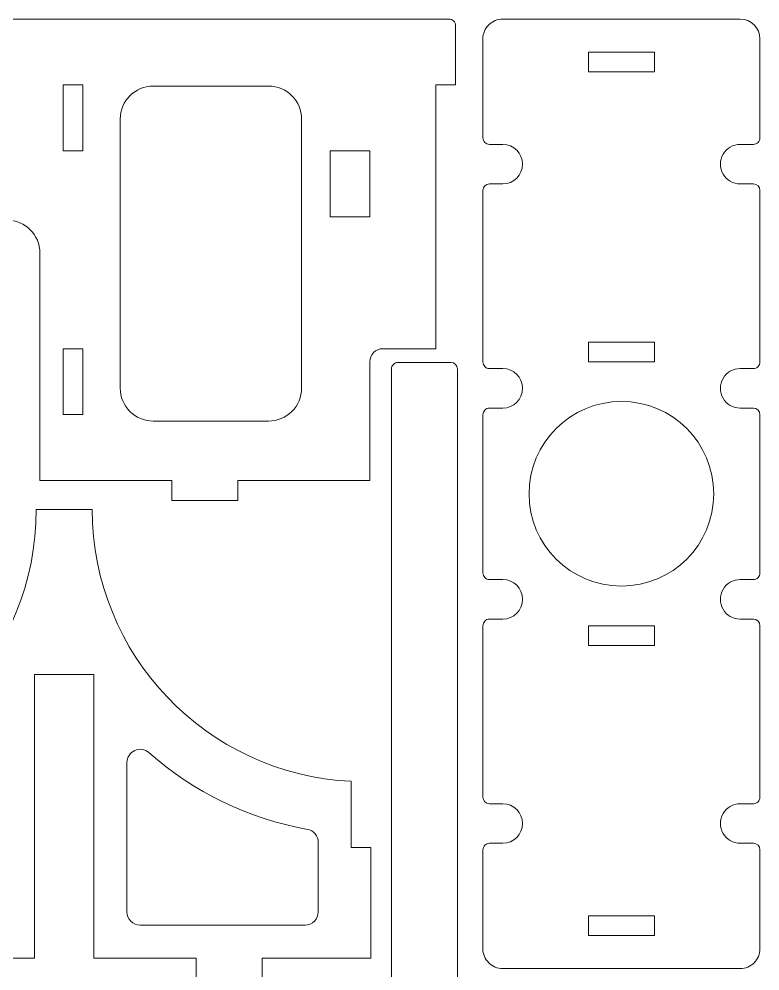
# Model space of a CAD drawing. Header units: inches. Extents: x -11.8 to 10.4, y -8.8 to 8.9.
# Drawn here: x 5.9 to 10.32, y 3.17 to 8.85 of the extents above; entities that cross this region are included whole.
import ezdxf

# ---------------------------------------------------------------- set-up
doc = ezdxf.new("R2010")
doc.units = ezdxf.units.IN
doc.header["$MEASUREMENT"] = 0
doc.layers.add('Layer 1', color=7, linetype='Continuous')

msp = doc.modelspace()

# ---------------------------------------------------------------- linework, layer by layer
at = {"layer": 'Layer 1', "color": 1, "lineweight": 9}
for points, knots in [([(3.0699, 7.6542), (3.0699, 7.6542), (5.8258, 7.6542), (5.8258, 7.6542), (5.8258, 7.6542), (5.9345, 7.6542), (6.0227, 7.5661), (6.0227, 7.4574), (6.0227, 7.4574), (6.0227, 7.4574), (6.0227, 6.099), (6.0227, 6.099), (6.0227, 6.099), (6.0227, 6.099), (6.8101, 6.099), (6.8101, 6.099), (6.8101, 6.099), (6.8101, 6.099), (6.8101, 5.9808), (6.8101, 5.9808), (6.8101, 5.9808), (6.8101, 5.9808), (7.2038, 5.9808), (7.2038, 5.9808), (7.2038, 5.9808), (7.2038, 5.9808), (7.2038, 6.099), (7.2038, 6.099), (7.2038, 6.099), (7.2038, 6.099), (7.9912, 6.099), (7.9912, 6.099), (7.9912, 6.099), (7.9912, 6.099), (7.9912, 6.8076), (7.9912, 6.8076), (7.9912, 6.8076), (7.9912, 6.8511), (8.0264, 6.8864), (8.0699, 6.8864), (8.0699, 6.8864), (8.0699, 6.8864), (8.3849, 6.8864), (8.3849, 6.8864), (8.3849, 6.8864), (8.3849, 6.8864), (8.3849, 8.4612), (8.3849, 8.4612), (8.3849, 8.4612), (8.3849, 8.4612), (8.503, 8.4612), (8.503, 8.4612), (8.503, 8.4612), (8.503, 8.4612), (8.503, 8.8155), (8.503, 8.8155), (8.503, 8.8155), (8.503, 8.8259), (8.4988, 8.8359), (8.4914, 8.8433), (8.4914, 8.8433), (8.4841, 8.8507), (8.474, 8.8549), (8.4636, 8.8549), (8.4636, 8.8549), (8.4636, 8.8549), (0.4321, 8.8549), (0.4321, 8.8549), (0.4321, 8.8549), (0.4104, 8.8549), (0.3927, 8.8372), (0.3927, 8.8155), (0.3927, 8.8155), (0.3927, 8.8155), (0.3927, 8.4612), (0.3927, 8.4612), (0.3927, 8.4612), (0.3927, 8.4612), (0.5109, 8.4612), (0.5109, 8.4612), (0.5109, 8.4612), (0.5109, 8.4612), (0.5109, 6.8864), (0.5109, 6.8864), (0.5109, 6.8864), (0.5109, 6.8864), (0.8258, 6.8864), (0.8258, 6.8864), (0.8258, 6.8864), (0.8467, 6.8864), (0.8667, 6.8781), (0.8815, 6.8633), (0.8815, 6.8633), (0.8963, 6.8485), (0.9046, 6.8285), (0.9046, 6.8076), (0.9046, 6.8076), (0.9046, 6.8076), (0.9046, 6.099), (0.9046, 6.099), (0.9046, 6.099), (0.9046, 6.099), (1.692, 6.099), (1.692, 6.099), (1.692, 6.099), (1.692, 6.099), (1.692, 5.9808), (1.692, 5.9808), (1.692, 5.9808), (1.692, 5.9808), (2.0857, 5.9808), (2.0857, 5.9808), (2.0857, 5.9808), (2.0857, 5.9808), (2.0857, 6.099), (2.0857, 6.099), (2.0857, 6.099), (2.0857, 6.099), (2.8731, 6.099), (2.8731, 6.099), (2.8731, 6.099), (2.8731, 6.099), (2.8731, 7.4574), (2.8731, 7.4574), (2.8731, 7.4574), (2.8731, 7.5096), (2.8938, 7.5597), (2.9307, 7.5966), (2.9307, 7.5966), (2.9676, 7.6335), (3.0177, 7.6542), (3.0699, 7.6542)], [0, 0, 0, 0, 0.029412, 0.029412, 0.029412, 0.029412, 0.058824, 0.058824, 0.058824, 0.058824, 0.088235, 0.088235, 0.088235, 0.088235, 0.117647, 0.117647, 0.117647, 0.117647, 0.147059, 0.147059, 0.147059, 0.147059, 0.176471, 0.176471, 0.176471, 0.176471, 0.205882, 0.205882, 0.205882, 0.205882, 0.235294, 0.235294, 0.235294, 0.235294, 0.264706, 0.264706, 0.264706, 0.264706, 0.294118, 0.294118, 0.294118, 0.294118, 0.323529, 0.323529, 0.323529, 0.323529, 0.352941, 0.352941, 0.352941, 0.352941, 0.382353, 0.382353, 0.382353, 0.382353, 0.411765, 0.411765, 0.411765, 0.411765, 0.441176, 0.441176, 0.441176, 0.441176, 0.470588, 0.470588, 0.470588, 0.470588, 0.5, 0.5, 0.5, 0.5, 0.529412, 0.529412, 0.529412, 0.529412, 0.558824, 0.558824, 0.558824, 0.558824, 0.588235, 0.588235, 0.588235, 0.588235, 0.617647, 0.617647, 0.617647, 0.617647, 0.647059, 0.647059, 0.647059, 0.647059, 0.676471, 0.676471, 0.676471, 0.676471, 0.705882, 0.705882, 0.705882, 0.705882, 0.735294, 0.735294, 0.735294, 0.735294, 0.764706, 0.764706, 0.764706, 0.764706, 0.794118, 0.794118, 0.794118, 0.794118, 0.823529, 0.823529, 0.823529, 0.823529, 0.852941, 0.852941, 0.852941, 0.852941, 0.882353, 0.882353, 0.882353, 0.882353, 0.911765, 0.911765, 0.911765, 0.911765, 0.941176, 0.941176, 0.941176, 0.941176, 1, 1, 1, 1]), ([(8.7846, 3.9334), (8.8498, 3.9334), (8.9027, 3.9863), (8.9027, 4.0515), (8.9027, 4.0515), (8.9027, 4.1167), (8.8498, 4.1696), (8.7846, 4.1696), (8.7846, 4.1696), (8.7846, 4.1696), (8.7058, 4.1696), (8.7058, 4.1696), (8.7058, 4.1696), (8.6954, 4.1696), (8.6854, 4.1738), (8.678, 4.1811), (8.678, 4.1811), (8.6706, 4.1885), (8.6664, 4.1985), (8.6664, 4.209), (8.6664, 4.209), (8.6664, 4.209), (8.6664, 5.2326), (8.6664, 5.2326), (8.6664, 5.2326), (8.6664, 5.243), (8.6706, 5.253), (8.678, 5.2604), (8.678, 5.2604), (8.6854, 5.2678), (8.6954, 5.272), (8.7058, 5.272), (8.7058, 5.272), (8.7058, 5.272), (8.7846, 5.272), (8.7846, 5.272), (8.7846, 5.272), (8.8498, 5.272), (8.9027, 5.3248), (8.9027, 5.3901), (8.9027, 5.3901), (8.9027, 5.4553), (8.8498, 5.5082), (8.7846, 5.5082), (8.7846, 5.5082), (8.7846, 5.5082), (8.7058, 5.5082), (8.7058, 5.5082), (8.7058, 5.5082), (8.6954, 5.5082), (8.6854, 5.5123), (8.678, 5.5197), (8.678, 5.5197), (8.6706, 5.5271), (8.6664, 5.5371), (8.6664, 5.5476), (8.6664, 5.5476), (8.6664, 5.5476), (8.6664, 6.4924), (8.6664, 6.4924), (8.6664, 6.4924), (8.6664, 6.5029), (8.6706, 6.5129), (8.678, 6.5203), (8.678, 6.5203), (8.6854, 6.5277), (8.6954, 6.5318), (8.7058, 6.5318), (8.7058, 6.5318), (8.7058, 6.5318), (8.7846, 6.5318), (8.7846, 6.5318), (8.7846, 6.5318), (8.8498, 6.5318), (8.9027, 6.5847), (8.9027, 6.6499), (8.9027, 6.6499), (8.9027, 6.7151), (8.8498, 6.768), (8.7846, 6.768), (8.7846, 6.768), (8.7846, 6.768), (8.7058, 6.768), (8.7058, 6.768), (8.7058, 6.768), (8.6954, 6.768), (8.6854, 6.7722), (8.678, 6.7796), (8.678, 6.7796), (8.6706, 6.7869), (8.6664, 6.797), (8.6664, 6.8074), (8.6664, 6.8074), (8.6664, 6.8074), (8.6664, 7.831), (8.6664, 7.831), (8.6664, 7.831), (8.6664, 7.8415), (8.6706, 7.8515), (8.678, 7.8589), (8.678, 7.8589), (8.6854, 7.8662), (8.6954, 7.8704), (8.7058, 7.8704), (8.7058, 7.8704), (8.7058, 7.8704), (8.7846, 7.8704), (8.7846, 7.8704), (8.7846, 7.8704), (8.8498, 7.8704), (8.9027, 7.9233), (8.9027, 7.9885), (8.9027, 7.9885), (8.9027, 8.0537), (8.8498, 8.1066), (8.7846, 8.1066), (8.7846, 8.1066), (8.7846, 8.1066), (8.7058, 8.1066), (8.7058, 8.1066), (8.7058, 8.1066), (8.6954, 8.1066), (8.6854, 8.1108), (8.678, 8.1181), (8.678, 8.1181), (8.6706, 8.1255), (8.6664, 8.1355), (8.6664, 8.146), (8.6664, 8.146), (8.6664, 8.146), (8.6664, 8.7365), (8.6664, 8.7365), (8.6664, 8.7365), (8.6664, 8.7679), (8.6789, 8.7979), (8.701, 8.82), (8.701, 8.82), (8.7232, 8.8422), (8.7532, 8.8546), (8.7846, 8.8546), (8.7846, 8.8546), (8.7846, 8.8546), (10.2019, 8.8546), (10.2019, 8.8546), (10.2019, 8.8546), (10.2671, 8.8546), (10.32, 8.8018), (10.32, 8.7365), (10.32, 8.7365), (10.32, 8.7365), (10.32, 8.146), (10.32, 8.146), (10.32, 8.146), (10.32, 8.1355), (10.3158, 8.1255), (10.3085, 8.1181), (10.3085, 8.1181), (10.3011, 8.1108), (10.2911, 8.1066), (10.2806, 8.1066), (10.2806, 8.1066), (10.2806, 8.1066), (10.2019, 8.1066), (10.2019, 8.1066), (10.2019, 8.1066), (10.1597, 8.1066), (10.1207, 8.0841), (10.0996, 8.0476), (10.0996, 8.0476), (10.0785, 8.011), (10.0785, 7.966), (10.0996, 7.9294), (10.0996, 7.9294), (10.1207, 7.8929), (10.1597, 7.8704), (10.2019, 7.8704), (10.2019, 7.8704), (10.2019, 7.8704), (10.2806, 7.8704), (10.2806, 7.8704), (10.2806, 7.8704), (10.3024, 7.8704), (10.32, 7.8528), (10.32, 7.831), (10.32, 7.831), (10.32, 7.831), (10.32, 6.8074), (10.32, 6.8074), (10.32, 6.8074), (10.32, 6.797), (10.3158, 6.7869), (10.3085, 6.7796), (10.3085, 6.7796), (10.3011, 6.7722), (10.2911, 6.768), (10.2806, 6.768), (10.2806, 6.768), (10.2806, 6.768), (10.2019, 6.768), (10.2019, 6.768), (10.2019, 6.768), (10.1597, 6.768), (10.1207, 6.7455), (10.0996, 6.709), (10.0996, 6.709), (10.0785, 6.6724), (10.0785, 6.6274), (10.0996, 6.5909), (10.0996, 6.5909), (10.1207, 6.5543), (10.1597, 6.5318), (10.2019, 6.5318), (10.2019, 6.5318), (10.2019, 6.5318), (10.2806, 6.5318), (10.2806, 6.5318), (10.2806, 6.5318), (10.3024, 6.5318), (10.32, 6.5142), (10.32, 6.4924), (10.32, 6.4924), (10.32, 6.4924), (10.32, 5.5476), (10.32, 5.5476), (10.32, 5.5476), (10.32, 5.5371), (10.3158, 5.5271), (10.3085, 5.5197), (10.3085, 5.5197), (10.3011, 5.5123), (10.2911, 5.5082), (10.2806, 5.5082), (10.2806, 5.5082), (10.2806, 5.5082), (10.2019, 5.5082), (10.2019, 5.5082), (10.2019, 5.5082), (10.1597, 5.5082), (10.1207, 5.4857), (10.0996, 5.4491), (10.0996, 5.4491), (10.0785, 5.4126), (10.0785, 5.3676), (10.0996, 5.331), (10.0996, 5.331), (10.1207, 5.2945), (10.1597, 5.272), (10.2019, 5.272), (10.2019, 5.272), (10.2019, 5.272), (10.2806, 5.272), (10.2806, 5.272), (10.2806, 5.272), (10.3024, 5.272), (10.32, 5.2543), (10.32, 5.2326), (10.32, 5.2326), (10.32, 5.2326), (10.32, 4.209), (10.32, 4.209), (10.32, 4.209), (10.32, 4.1985), (10.3158, 4.1885), (10.3085, 4.1811), (10.3085, 4.1811), (10.3011, 4.1738), (10.2911, 4.1696), (10.2806, 4.1696), (10.2806, 4.1696), (10.2806, 4.1696), (10.2019, 4.1696), (10.2019, 4.1696), (10.2019, 4.1696), (10.1597, 4.1696), (10.1207, 4.1471), (10.0996, 4.1105), (10.0996, 4.1105), (10.0785, 4.074), (10.0785, 4.029), (10.0996, 3.9924), (10.0996, 3.9924), (10.1207, 3.9559), (10.1597, 3.9334), (10.2019, 3.9334), (10.2019, 3.9334), (10.2019, 3.9334), (10.2806, 3.9334), (10.2806, 3.9334), (10.2806, 3.9334), (10.3024, 3.9334), (10.32, 3.9158), (10.32, 3.894), (10.32, 3.894), (10.32, 3.894), (10.32, 3.3035), (10.32, 3.3035), (10.32, 3.3035), (10.32, 3.2721), (10.3075, 3.2421), (10.2854, 3.2199), (10.2854, 3.2199), (10.2632, 3.1978), (10.2332, 3.1854), (10.2019, 3.1854), (10.2019, 3.1854), (10.2019, 3.1854), (8.7846, 3.1854), (8.7846, 3.1854), (8.7846, 3.1854), (8.7532, 3.1854), (8.7232, 3.1978), (8.701, 3.2199), (8.701, 3.2199), (8.6789, 3.2421), (8.6664, 3.2721), (8.6664, 3.3035), (8.6664, 3.3035), (8.6664, 3.3035), (8.6664, 3.894), (8.6664, 3.894), (8.6664, 3.894), (8.6664, 3.9045), (8.6706, 3.9145), (8.678, 3.9219), (8.678, 3.9219), (8.6854, 3.9292), (8.6954, 3.9334), (8.7058, 3.9334), (8.7058, 3.9334), (8.7058, 3.9334), (8.7846, 3.9334), (8.7846, 3.9334)], [0, 0, 0, 0, 0.011905, 0.011905, 0.011905, 0.011905, 0.02381, 0.02381, 0.02381, 0.02381, 0.035714, 0.035714, 0.035714, 0.035714, 0.047619, 0.047619, 0.047619, 0.047619, 0.059524, 0.059524, 0.059524, 0.059524, 0.071429, 0.071429, 0.071429, 0.071429, 0.083333, 0.083333, 0.083333, 0.083333, 0.095238, 0.095238, 0.095238, 0.095238, 0.107143, 0.107143, 0.107143, 0.107143, 0.119048, 0.119048, 0.119048, 0.119048, 0.130952, 0.130952, 0.130952, 0.130952, 0.142857, 0.142857, 0.142857, 0.142857, 0.154762, 0.154762, 0.154762, 0.154762, 0.166667, 0.166667, 0.166667, 0.166667, 0.178571, 0.178571, 0.178571, 0.178571, 0.190476, 0.190476, 0.190476, 0.190476, 0.202381, 0.202381, 0.202381, 0.202381, 0.214286, 0.214286, 0.214286, 0.214286, 0.22619, 0.22619, 0.22619, 0.22619, 0.238095, 0.238095, 0.238095, 0.238095, 0.25, 0.25, 0.25, 0.25, 0.261905, 0.261905, 0.261905, 0.261905, 0.27381, 0.27381, 0.27381, 0.27381, 0.285714, 0.285714, 0.285714, 0.285714, 0.297619, 0.297619, 0.297619, 0.297619, 0.309524, 0.309524, 0.309524, 0.309524, 0.321429, 0.321429, 0.321429, 0.321429, 0.333333, 0.333333, 0.333333, 0.333333, 0.345238, 0.345238, 0.345238, 0.345238, 0.357143, 0.357143, 0.357143, 0.357143, 0.369048, 0.369048, 0.369048, 0.369048, 0.380952, 0.380952, 0.380952, 0.380952, 0.392857, 0.392857, 0.392857, 0.392857, 0.404762, 0.404762, 0.404762, 0.404762, 0.416667, 0.416667, 0.416667, 0.416667, 0.428571, 0.428571, 0.428571, 0.428571, 0.440476, 0.440476, 0.440476, 0.440476, 0.452381, 0.452381, 0.452381, 0.452381, 0.464286, 0.464286, 0.464286, 0.464286, 0.47619, 0.47619, 0.47619, 0.47619, 0.488095, 0.488095, 0.488095, 0.488095, 0.5, 0.5, 0.5, 0.5, 0.511905, 0.511905, 0.511905, 0.511905, 0.52381, 0.52381, 0.52381, 0.52381, 0.535714, 0.535714, 0.535714, 0.535714, 0.547619, 0.547619, 0.547619, 0.547619, 0.559524, 0.559524, 0.559524, 0.559524, 0.571429, 0.571429, 0.571429, 0.571429, 0.583333, 0.583333, 0.583333, 0.583333, 0.595238, 0.595238, 0.595238, 0.595238, 0.607143, 0.607143, 0.607143, 0.607143, 0.619048, 0.619048, 0.619048, 0.619048, 0.630952, 0.630952, 0.630952, 0.630952, 0.642857, 0.642857, 0.642857, 0.642857, 0.654762, 0.654762, 0.654762, 0.654762, 0.666667, 0.666667, 0.666667, 0.666667, 0.678571, 0.678571, 0.678571, 0.678571, 0.690476, 0.690476, 0.690476, 0.690476, 0.702381, 0.702381, 0.702381, 0.702381, 0.714286, 0.714286, 0.714286, 0.714286, 0.72619, 0.72619, 0.72619, 0.72619, 0.738095, 0.738095, 0.738095, 0.738095, 0.75, 0.75, 0.75, 0.75, 0.761905, 0.761905, 0.761905, 0.761905, 0.77381, 0.77381, 0.77381, 0.77381, 0.785714, 0.785714, 0.785714, 0.785714, 0.797619, 0.797619, 0.797619, 0.797619, 0.809524, 0.809524, 0.809524, 0.809524, 0.821429, 0.821429, 0.821429, 0.821429, 0.833333, 0.833333, 0.833333, 0.833333, 0.845238, 0.845238, 0.845238, 0.845238, 0.857143, 0.857143, 0.857143, 0.857143, 0.869048, 0.869048, 0.869048, 0.869048, 0.880952, 0.880952, 0.880952, 0.880952, 0.892857, 0.892857, 0.892857, 0.892857, 0.904762, 0.904762, 0.904762, 0.904762, 0.916667, 0.916667, 0.916667, 0.916667, 0.928571, 0.928571, 0.928571, 0.928571, 0.940476, 0.940476, 0.940476, 0.940476, 0.952381, 0.952381, 0.952381, 0.952381, 0.964286, 0.964286, 0.964286, 0.964286, 0.97619, 0.97619, 0.97619, 0.97619, 1, 1, 1, 1]), ([(9.2964, 8.5397), (9.2964, 8.5397), (9.2964, 8.6578), (9.2964, 8.6578), (9.2964, 8.6578), (9.2964, 8.6578), (9.6901, 8.6578), (9.6901, 8.6578), (9.6901, 8.6578), (9.6901, 8.6578), (9.6901, 8.5397), (9.6901, 8.5397), (9.6901, 8.5397), (9.6901, 8.5397), (9.2964, 8.5397), (9.2964, 8.5397)], [0, 0, 0, 0, 0.2, 0.2, 0.2, 0.2, 0.4, 0.4, 0.4, 0.4, 0.6, 0.6, 0.6, 0.6, 1, 1, 1, 1]), ([(6.1605, 8.4612), (6.1605, 8.4612), (6.2786, 8.4612), (6.2786, 8.4612), (6.2786, 8.4612), (6.2786, 8.4612), (6.2786, 8.0675), (6.2786, 8.0675), (6.2786, 8.0675), (6.2786, 8.0675), (6.1605, 8.0675), (6.1605, 8.0675), (6.1605, 8.0675), (6.1605, 8.0675), (6.1605, 8.4612), (6.1605, 8.4612)], [0, 0, 0, 0, 0.2, 0.2, 0.2, 0.2, 0.4, 0.4, 0.4, 0.4, 0.6, 0.6, 0.6, 0.6, 1, 1, 1, 1]), ([(6.6986, 8.4546), (6.5899, 8.4546), (6.5018, 8.3665), (6.5018, 8.2578), (6.5018, 8.2578), (6.5018, 8.2578), (6.5018, 6.6511), (6.5018, 6.6511), (6.5018, 6.6511), (6.5018, 6.5989), (6.5225, 6.5488), (6.5594, 6.5119), (6.5594, 6.5119), (6.5963, 6.475), (6.6464, 6.4543), (6.6986, 6.4543), (6.6986, 6.4543), (6.6986, 6.4543), (7.3876, 6.4543), (7.3876, 6.4543), (7.3876, 6.4543), (7.4398, 6.4543), (7.4899, 6.475), (7.5268, 6.5119), (7.5268, 6.5119), (7.5637, 6.5488), (7.5844, 6.5989), (7.5844, 6.6511), (7.5844, 6.6511), (7.5844, 6.6511), (7.5844, 8.2578), (7.5844, 8.2578), (7.5844, 8.2578), (7.5844, 8.31), (7.5637, 8.36), (7.5268, 8.3969), (7.5268, 8.3969), (7.4899, 8.4339), (7.4398, 8.4546), (7.3876, 8.4546), (7.3876, 8.4546), (7.3876, 8.4546), (6.6986, 8.4546), (6.6986, 8.4546)], [0, 0, 0, 0, 0.083333, 0.083333, 0.083333, 0.083333, 0.166667, 0.166667, 0.166667, 0.166667, 0.25, 0.25, 0.25, 0.25, 0.333333, 0.333333, 0.333333, 0.333333, 0.416667, 0.416667, 0.416667, 0.416667, 0.5, 0.5, 0.5, 0.5, 0.583333, 0.583333, 0.583333, 0.583333, 0.666667, 0.666667, 0.666667, 0.666667, 0.75, 0.75, 0.75, 0.75, 0.833333, 0.833333, 0.833333, 0.833333, 1, 1, 1, 1]), ([(7.7549, 8.0675), (7.7549, 8.0675), (7.9912, 8.0675), (7.9912, 8.0675), (7.9912, 8.0675), (7.9912, 8.0675), (7.9912, 7.6738), (7.9912, 7.6738), (7.9912, 7.6738), (7.9912, 7.6738), (7.7549, 7.6738), (7.7549, 7.6738), (7.7549, 7.6738), (7.7549, 7.6738), (7.7549, 8.0675), (7.7549, 8.0675)], [0, 0, 0, 0, 0.2, 0.2, 0.2, 0.2, 0.4, 0.4, 0.4, 0.4, 0.6, 0.6, 0.6, 0.6, 1, 1, 1, 1]), ([(6.1605, 6.8864), (6.1605, 6.8864), (6.2786, 6.8864), (6.2786, 6.8864), (6.2786, 6.8864), (6.2786, 6.8864), (6.2786, 6.4927), (6.2786, 6.4927), (6.2786, 6.4927), (6.2786, 6.4927), (6.1605, 6.4927), (6.1605, 6.4927), (6.1605, 6.4927), (6.1605, 6.4927), (6.1605, 6.8864), (6.1605, 6.8864)], [0, 0, 0, 0, 0.2, 0.2, 0.2, 0.2, 0.4, 0.4, 0.4, 0.4, 0.6, 0.6, 0.6, 0.6, 1, 1, 1, 1]), ([(9.2964, 6.8074), (9.2964, 6.8074), (9.2964, 6.9255), (9.2964, 6.9255), (9.2964, 6.9255), (9.2964, 6.9255), (9.6901, 6.9255), (9.6901, 6.9255), (9.6901, 6.9255), (9.6901, 6.9255), (9.6901, 6.8074), (9.6901, 6.8074), (9.6901, 6.8074), (9.6901, 6.8074), (9.2964, 6.8074), (9.2964, 6.8074)], [0, 0, 0, 0, 0.2, 0.2, 0.2, 0.2, 0.4, 0.4, 0.4, 0.4, 0.6, 0.6, 0.6, 0.6, 1, 1, 1, 1]), ([(8.1597, 6.8043), (8.1597, 6.8043), (8.4747, 6.8043), (8.4747, 6.8043), (8.4747, 6.8043), (8.4964, 6.8043), (8.5141, 6.7866), (8.5141, 6.7649), (8.5141, 6.7649), (8.5141, 6.7649), (8.5141, -1.2666), (8.5141, -1.2666), (8.5141, -1.2666), (8.5141, -1.277), (8.5099, -1.287), (8.5025, -1.2944), (8.5025, -1.2944), (8.4952, -1.3018), (8.4851, -1.306), (8.4747, -1.306), (8.4747, -1.306), (8.4747, -1.306), (8.1597, -1.306), (8.1597, -1.306), (8.1597, -1.306), (8.1493, -1.306), (8.1393, -1.3018), (8.1319, -1.2944), (8.1319, -1.2944), (8.1245, -1.287), (8.1204, -1.277), (8.1204, -1.2666), (8.1204, -1.2666), (8.1204, -1.2666), (8.1204, 6.7649), (8.1204, 6.7649), (8.1204, 6.7649), (8.1204, 6.7753), (8.1245, 6.7854), (8.1319, 6.7927), (8.1319, 6.7927), (8.1393, 6.8001), (8.1493, 6.8043), (8.1597, 6.8043)], [0, 0, 0, 0, 0.083333, 0.083333, 0.083333, 0.083333, 0.166667, 0.166667, 0.166667, 0.166667, 0.25, 0.25, 0.25, 0.25, 0.333333, 0.333333, 0.333333, 0.333333, 0.416667, 0.416667, 0.416667, 0.416667, 0.5, 0.5, 0.5, 0.5, 0.583333, 0.583333, 0.583333, 0.583333, 0.666667, 0.666667, 0.666667, 0.666667, 0.75, 0.75, 0.75, 0.75, 0.833333, 0.833333, 0.833333, 0.833333, 1, 1, 1, 1]), ([(9.4932, 6.5712), (9.1888, 6.5712), (8.942, 6.3244), (8.942, 6.02), (8.942, 6.02), (8.942, 5.7156), (9.1888, 5.4688), (9.4932, 5.4688), (9.4932, 5.4688), (9.7976, 5.4688), (10.0444, 5.7156), (10.0444, 6.02), (10.0444, 6.02), (10.0444, 6.3244), (9.7976, 6.5712), (9.4932, 6.5712)], [0, 0, 0, 0, 0.2, 0.2, 0.2, 0.2, 0.4, 0.4, 0.4, 0.4, 0.6, 0.6, 0.6, 0.6, 1, 1, 1, 1]), ([(7.9985, 3.9077), (7.9985, 3.9077), (7.9985, 3.2482), (7.9985, 3.2482), (7.9985, 3.2482), (7.9985, 3.2482), (7.3489, 3.2482), (7.3489, 3.2482), (7.3489, 3.2482), (7.3489, 3.2482), (7.3489, 3.1301), (7.3489, 3.1301), (7.3489, 3.1301), (7.3489, 3.1301), (6.9552, 3.1301), (6.9552, 3.1301), (6.9552, 3.1301), (6.9552, 3.1301), (6.9552, 3.2482), (6.9552, 3.2482), (6.9552, 3.2482), (6.9552, 3.2482), (6.3449, 3.2482), (6.3449, 3.2482), (6.3449, 3.2482), (6.3449, 3.2482), (6.3449, 4.9412), (6.3449, 4.9412), (6.3449, 4.9412), (6.3449, 4.9412), (5.9906, 4.9412), (5.9906, 4.9412), (5.9906, 4.9412), (5.9906, 4.9412), (5.9906, 3.2482), (5.9906, 3.2482), (5.9906, 3.2482), (5.9906, 3.2482), (5.3804, 3.2482), (5.3804, 3.2482), (5.3804, 3.2482), (5.3804, 3.2482), (5.3804, 3.1301), (5.3804, 3.1301), (5.3804, 3.1301), (5.3804, 3.1301), (4.9867, 3.1301), (4.9867, 3.1301), (4.9867, 3.1301), (4.9867, 3.1301), (4.9867, 3.2482), (4.9867, 3.2482), (4.9867, 3.2482), (4.9867, 3.2482), (4.3371, 3.2482), (4.3371, 3.2482), (4.3371, 3.2482), (4.3371, 3.2482), (4.3371, 3.9077), (4.3371, 3.9077), (4.3371, 3.9077), (4.3371, 3.9077), (4.4552, 3.9077), (4.4552, 3.9077), (4.4552, 3.9077), (4.4552, 3.9077), (4.4552, 4.3033), (4.4552, 4.3033), (4.4552, 4.3033), (5.3205, 4.3453), (6.0005, 5.0591), (6.0005, 5.9254), (6.0005, 5.9254), (6.0005, 5.9254), (6.3351, 5.9254), (6.3351, 5.9254), (6.3351, 5.9254), (6.3351, 5.0591), (7.0151, 4.3453), (7.8804, 4.3033), (7.8804, 4.3033), (7.8804, 4.3033), (7.8804, 3.9077), (7.8804, 3.9077), (7.8804, 3.9077), (7.8804, 3.9077), (7.9985, 3.9077), (7.9985, 3.9077)], [0, 0, 0, 0, 0.043478, 0.043478, 0.043478, 0.043478, 0.086957, 0.086957, 0.086957, 0.086957, 0.130435, 0.130435, 0.130435, 0.130435, 0.173913, 0.173913, 0.173913, 0.173913, 0.217391, 0.217391, 0.217391, 0.217391, 0.26087, 0.26087, 0.26087, 0.26087, 0.304348, 0.304348, 0.304348, 0.304348, 0.347826, 0.347826, 0.347826, 0.347826, 0.391304, 0.391304, 0.391304, 0.391304, 0.434783, 0.434783, 0.434783, 0.434783, 0.478261, 0.478261, 0.478261, 0.478261, 0.521739, 0.521739, 0.521739, 0.521739, 0.565217, 0.565217, 0.565217, 0.565217, 0.608696, 0.608696, 0.608696, 0.608696, 0.652174, 0.652174, 0.652174, 0.652174, 0.695652, 0.695652, 0.695652, 0.695652, 0.73913, 0.73913, 0.73913, 0.73913, 0.782609, 0.782609, 0.782609, 0.782609, 0.826087, 0.826087, 0.826087, 0.826087, 0.869565, 0.869565, 0.869565, 0.869565, 0.913043, 0.913043, 0.913043, 0.913043, 1, 1, 1, 1]), ([(9.2964, 5.1145), (9.2964, 5.1145), (9.2964, 5.2326), (9.2964, 5.2326), (9.2964, 5.2326), (9.2964, 5.2326), (9.6901, 5.2326), (9.6901, 5.2326), (9.6901, 5.2326), (9.6901, 5.2326), (9.6901, 5.1145), (9.6901, 5.1145), (9.6901, 5.1145), (9.6901, 5.1145), (9.2964, 5.1145), (9.2964, 5.1145)], [0, 0, 0, 0, 0.2, 0.2, 0.2, 0.2, 0.4, 0.4, 0.4, 0.4, 0.6, 0.6, 0.6, 0.6, 1, 1, 1, 1]), ([(6.5418, 4.4157), (6.5418, 4.4466), (6.56, 4.4747), (6.5882, 4.4875), (6.5882, 4.4875), (6.6165, 4.5002), (6.6496, 4.4951), (6.6728, 4.4746), (6.6728, 4.4746), (6.9399, 4.2377), (7.2672, 4.0793), (7.6186, 4.0166), (7.6186, 4.0166), (7.6562, 4.0099), (7.6835, 3.9772), (7.6835, 3.9391), (7.6835, 3.9391), (7.6835, 3.9391), (7.6835, 3.5238), (7.6835, 3.5238), (7.6835, 3.5238), (7.6835, 3.503), (7.6752, 3.4829), (7.6605, 3.4682), (7.6605, 3.4682), (7.6457, 3.4534), (7.6257, 3.4451), (7.6048, 3.4451), (7.6048, 3.4451), (7.6048, 3.4451), (6.6205, 3.4451), (6.6205, 3.4451), (6.6205, 3.4451), (6.5997, 3.4451), (6.5796, 3.4534), (6.5649, 3.4682), (6.5649, 3.4682), (6.5501, 3.4829), (6.5418, 3.503), (6.5418, 3.5238), (6.5418, 3.5238), (6.5418, 3.5238), (6.5418, 4.4157), (6.5418, 4.4157)], [0, 0, 0, 0, 0.083333, 0.083333, 0.083333, 0.083333, 0.166667, 0.166667, 0.166667, 0.166667, 0.25, 0.25, 0.25, 0.25, 0.333333, 0.333333, 0.333333, 0.333333, 0.416667, 0.416667, 0.416667, 0.416667, 0.5, 0.5, 0.5, 0.5, 0.583333, 0.583333, 0.583333, 0.583333, 0.666667, 0.666667, 0.666667, 0.666667, 0.75, 0.75, 0.75, 0.75, 0.833333, 0.833333, 0.833333, 0.833333, 1, 1, 1, 1]), ([(9.2964, 3.3822), (9.2964, 3.3822), (9.2964, 3.5003), (9.2964, 3.5003), (9.2964, 3.5003), (9.2964, 3.5003), (9.6901, 3.5003), (9.6901, 3.5003), (9.6901, 3.5003), (9.6901, 3.5003), (9.6901, 3.3822), (9.6901, 3.3822), (9.6901, 3.3822), (9.6901, 3.3822), (9.2964, 3.3822), (9.2964, 3.3822)], [0, 0, 0, 0, 0.2, 0.2, 0.2, 0.2, 0.4, 0.4, 0.4, 0.4, 0.6, 0.6, 0.6, 0.6, 1, 1, 1, 1])]:
    msp.add_open_spline(points, degree=3, knots=knots, dxfattribs=at)

doc.saveas('drawing.dxf')
